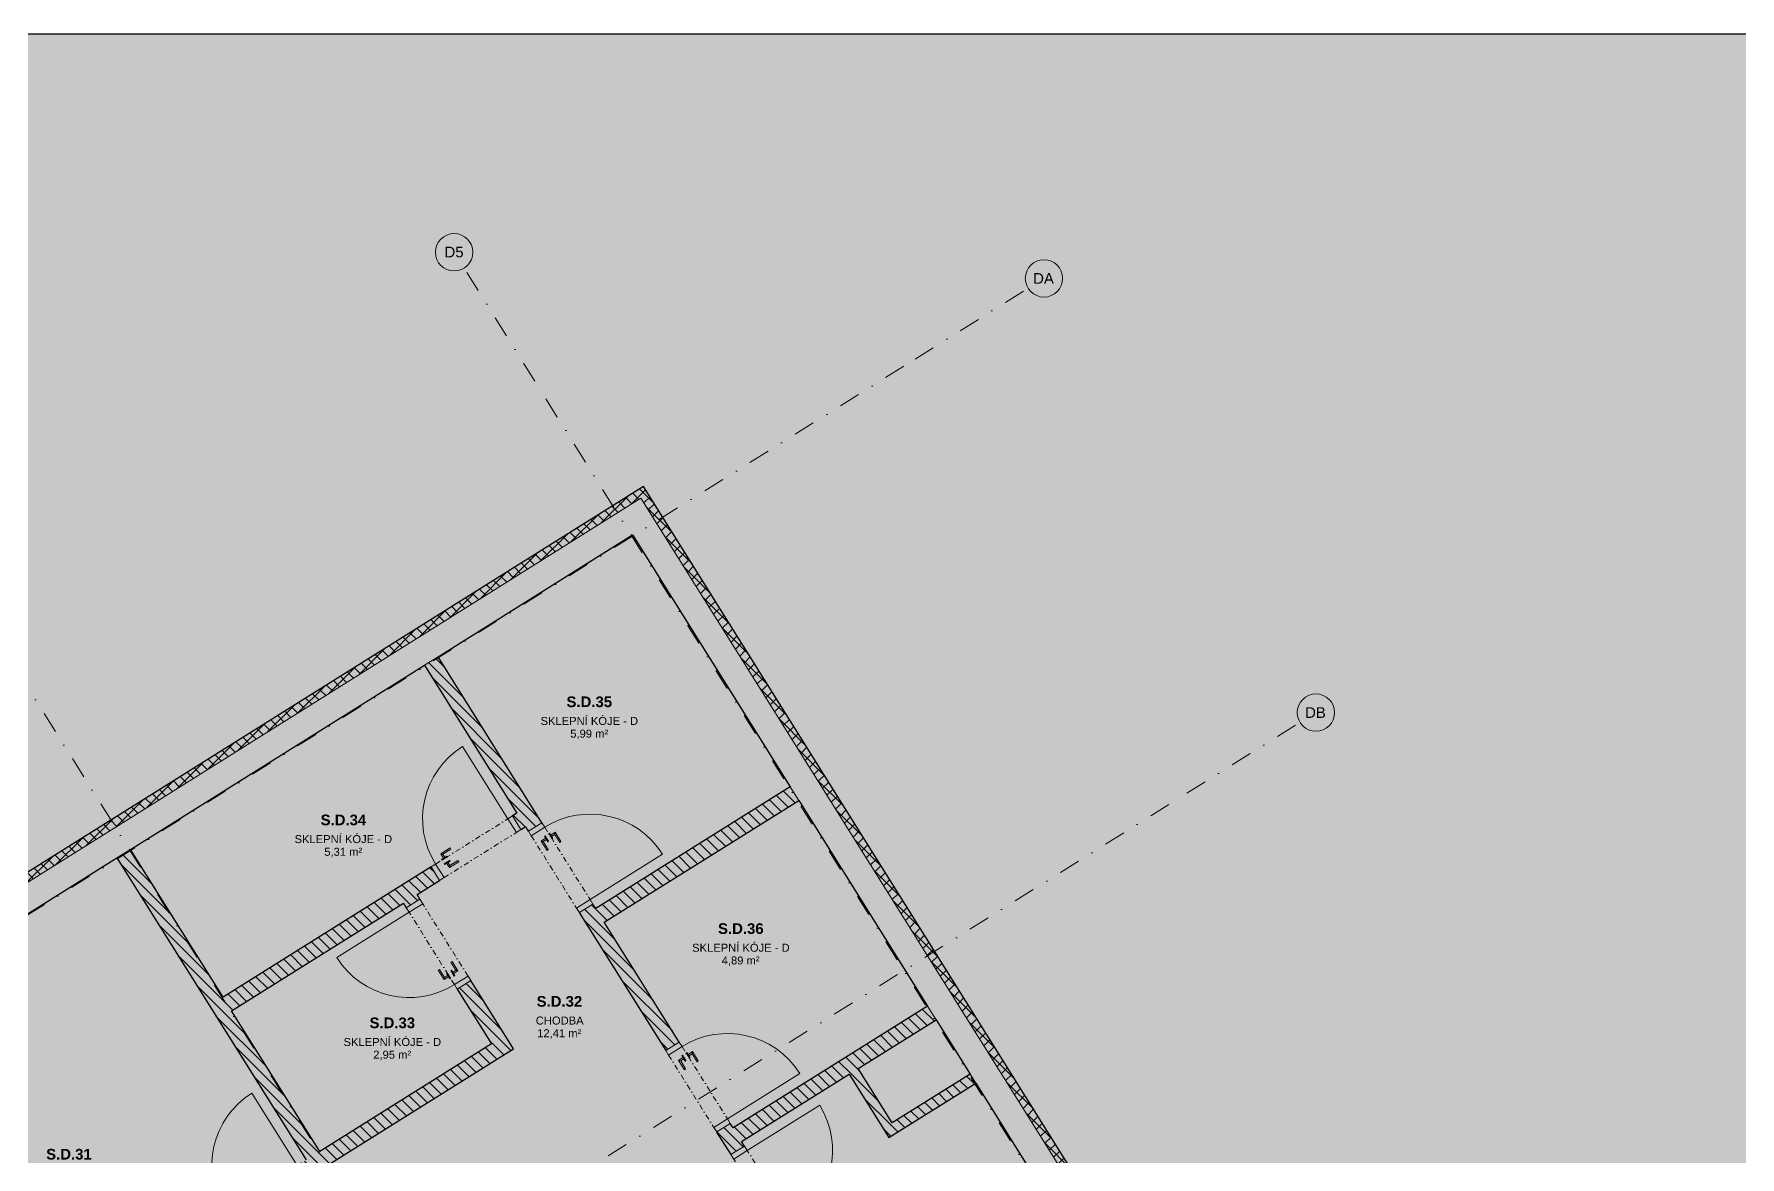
# Model space of a CAD drawing. Header units: millimetres. Extents: x -257414 to 61410, y -2356 to 77022.
# Drawn here: x -124567 to -108583, y 66502 to 77022 of the extents above; entities that cross this region are included whole.
import ezdxf

# ---------------------------------------------------------------- set-up
doc = ezdxf.new("R2010")
doc.units = ezdxf.units.MM
doc.linetypes.add('HA_DashDot_10mm-S3mm', pattern=[500, 200, -150, 0, -150])
doc.linetypes.add('HA_DashDot_2_2mm-S0_6mm', pattern=[110, 50, -30, 0, -30])
for name, color, linetype, lineweight in [('-UNDERLAY_A-AREA-____-IDEN', 9, 'Continuous', 9), ('-UNDERLAY_A-DOOR-____-OTLN', 9, 'Continuous', 9), ('-UNDERLAY_A-DOOR-FRAM-MCUT', 9, 'Continuous', 9), ('-UNDERLAY_A-WALL-____-MCUT', 9, 'Continuous', 9), ('-UNDERLAY_A-WALL-____-PATT', 9, 'Continuous', 25), ('-UNDERLAY_I-WALL-____-MCUT', 9, 'Continuous', 25), ('-UNDERLAY_S-GRID-____-IDEN', 9, 'Continuous', 9), ('-UNDERLAY_S-GRID-____-OTLN', 9, 'Continuous', 5), ('A-DOOR-____-MCUT', 9, 'HA_DashDot_2_2mm-S0_6mm', 9), ('A-DOOR-____-OTLN', 9, 'Continuous', 9)]:
    doc.layers.add(name, color=color, linetype=linetype, lineweight=lineweight)
doc.styles.add('Arial_1', font='arial.ttf', dxfattribs={"height": 100})
doc.styles.add('Arial_2', font='arial.ttf', dxfattribs={"height": 75})
doc.styles.add('Arial_B', font='arialbd.ttf', dxfattribs={"height": 100})
pattern_1 = [(45, (39655.53, 4369.22), (0, 106.06602), [75, -75]), (135, (39655.53, 4425.29), (-106.06602, 7e-15), [75, -75])]
pattern_2 = [(135, (39655.53, 4369.22), (-53.03301, -53.03301), [])]
pattern_3 = [(45, (39655.53, 4369.22), (-53.03301, 53.03301), []), (135, (39655.53, 4369.22), (-53.03301, -53.03301), [])]

# ---------------------------------------------------------------- blocks, each defined once
blk = doc.blocks.new('HA_DR_Single_Swing_Solid - In_800x1970_SKLEP-V14-1PP')
at = {"layer": '-UNDERLAY_A-DOOR-FRAM-MCUT'}
for p, q in [((-400, 75), (-450, 75)), ((-450, 75), (-450, -75)), ((-400, -75), (-400, 75)), ((450, 75), (400, 75)), ((400, 75), (400, -75)), ((450, -75), (450, 75)), ((-450, -75), (-400, -75)), ((400, -75), (450, -75))]:
    blk.add_line(p, q, dxfattribs=at)
at = {"layer": 'A-DOOR-____-MCUT'}
for p, q in [((-400, 75), (400, 75)), ((-400, -75), (400, -75))]:
    blk.add_line(p, q, dxfattribs=at)
at = {"layer": 'A-DOOR-____-OTLN'}
for p, q in [((-308, 22), (-308, -27)), ((-205, 22), (-308, 22)), ((-293, -27), (-293, 7)), ((-293, 7), (-205, 7)), ((-205, 22), (-205, 7)), ((-330, -27), (-270, -27)), ((-330, -27), (-330, -35)), ((-270, -35), (-330, -35)), ((-330, -75), (-270, -75)), ((-330, -75), (-330, -83)), ((-270, -83), (-330, -83)), ((-308, -83), (-308, -133)), ((-308, -133), (-205, -133)), ((-293, -118), (-293, -83)), ((-205, -118), (-293, -118)), ((-270, -35), (-270, -27)), ((-270, -83), (-270, -75)), ((-205, -118), (-205, -133))]:
    blk.add_line(p, q, dxfattribs=at)
at = {"layer": 'A-DOOR-____-OTLN', "lineweight": 5}
blk.add_line((400, -875), (400, -75), dxfattribs=at)
blk.add_arc((400, -75), 800, 180, 270, dxfattribs=at)
at = {"layer": 'A-DOOR-____-OTLN'}
for points in [[(-293, 7), (-293, 7), (-293, 8), (-293, 8), (-293, 8), (-294, 9), (-294, 9), (-295, 10), (-295, 10), (-296, 11), (-297, 12), (-297, 12), (-298, 13), (-298, 13), (-299, 14), (-299, 14), (-300, 15), (-300, 15), (-300, 15), (-301, 16), (-301, 16), (-302, 17), (-302, 17), (-303, 18), (-303, 18), (-304, 19), (-304, 19), (-305, 20), (-305, 20), (-306, 21), (-306, 21), (-307, 22), (-307, 22), (-307, 22), (-308, 22), (-308, 22)], [(-308, -133), (-308, -133), (-307, -132), (-307, -132), (-307, -132), (-306, -131), (-306, -131), (-305, -130), (-305, -130), (-304, -129), (-303, -128), (-303, -128), (-302, -127), (-302, -127), (-301, -126), (-301, -126), (-300, -125), (-300, -125), (-300, -125), (-299, -124), (-299, -124), (-298, -123), (-298, -123), (-297, -122), (-297, -122), (-296, -121), (-296, -121), (-295, -120), (-295, -120), (-294, -119), (-294, -119), (-293, -118), (-293, -118), (-293, -118), (-293, -118), (-293, -118)]]:
    blk.add_open_spline(points, degree=3, knots=[0, 0, 0, 0, 0.083333, 0.125, 0.166667, 0.208333, 0.229167, 0.25, 0.291667, 0.333333, 0.354167, 0.375, 0.395833, 0.416667, 0.4375, 0.458333, 0.479167, 0.5, 0.520833, 0.541667, 0.5625, 0.583333, 0.604167, 0.625, 0.645833, 0.666667, 0.6875, 0.708333, 0.75, 0.770833, 0.791667, 0.833333, 0.875, 0.916667, 1, 1, 1, 1], dxfattribs=at)
blk = doc.blocks.new('HA_DR_Single_Swing_Solid - In_800x1970_SKLEP-V15-1PP')
at = {"layer": '-UNDERLAY_A-DOOR-FRAM-MCUT'}
for p, q in [((-450, -75), (-450, 75)), ((-450, 75), (-400, 75)), ((-400, 75), (-400, -75)), ((400, 75), (450, 75)), ((400, -75), (400, 75)), ((450, 75), (450, -75)), ((-400, -75), (-450, -75)), ((450, -75), (400, -75))]:
    blk.add_line(p, q, dxfattribs=at)
at = {"layer": 'A-DOOR-____-MCUT'}
for p, q in [((-400, 75), (400, 75)), ((-400, -75), (400, -75))]:
    blk.add_line(p, q, dxfattribs=at)
at = {"layer": 'A-DOOR-____-OTLN', "lineweight": 5}
blk.add_line((400, 875), (400, 75), dxfattribs=at)
at = {"layer": 'A-DOOR-____-OTLN'}
for p, q in [((-330, 83), (-270, 83)), ((-330, 83), (-330, 75)), ((-270, 75), (-330, 75)), ((-330, 35), (-270, 35)), ((-330, 35), (-330, 27)), ((-270, 27), (-330, 27)), ((-308, 132), (-308, 83)), ((-205, 132), (-308, 132)), ((-308, 27), (-308, -22)), ((-293, 83), (-293, 118)), ((-293, 118), (-205, 118)), ((-293, -8), (-293, 27)), ((-270, 75), (-270, 83)), ((-270, 27), (-270, 35)), ((-205, 132), (-205, 118)), ((-308, -22), (-205, -22)), ((-205, -8), (-293, -8)), ((-205, -8), (-205, -22))]:
    blk.add_line(p, q, dxfattribs=at)
at = {"layer": 'A-DOOR-____-OTLN', "lineweight": 5}
blk.add_arc((400, 75), 800, 90, 180, dxfattribs=at)
at = {"layer": 'A-DOOR-____-OTLN'}
for points in [[(-293, 118), (-293, 118), (-293, 118), (-293, 118), (-293, 118), (-294, 119), (-294, 119), (-295, 120), (-295, 120), (-296, 121), (-297, 122), (-297, 122), (-298, 123), (-298, 123), (-299, 124), (-299, 124), (-300, 125), (-300, 125), (-300, 125), (-301, 126), (-301, 126), (-302, 127), (-302, 127), (-303, 128), (-303, 128), (-304, 129), (-304, 129), (-305, 130), (-305, 130), (-306, 131), (-306, 131), (-307, 132), (-307, 132), (-307, 132), (-308, 132), (-308, 132)], [(-308, -22), (-308, -22), (-307, -22), (-307, -22), (-307, -22), (-306, -21), (-306, -21), (-305, -20), (-305, -20), (-304, -19), (-303, -18), (-303, -18), (-302, -17), (-302, -17), (-301, -16), (-301, -16), (-300, -15), (-300, -15), (-300, -15), (-299, -14), (-299, -14), (-298, -13), (-298, -13), (-297, -12), (-297, -12), (-296, -11), (-296, -11), (-295, -10), (-295, -10), (-294, -9), (-294, -9), (-293, -8), (-293, -8), (-293, -8), (-293, -8), (-293, -8)]]:
    blk.add_open_spline(points, degree=3, knots=[0, 0, 0, 0, 0.083333, 0.125, 0.166667, 0.208333, 0.229167, 0.25, 0.291667, 0.333333, 0.354167, 0.375, 0.395833, 0.416667, 0.4375, 0.458333, 0.479167, 0.5, 0.520833, 0.541667, 0.5625, 0.583333, 0.604167, 0.625, 0.645833, 0.666667, 0.6875, 0.708333, 0.75, 0.770833, 0.791667, 0.833333, 0.875, 0.916667, 1, 1, 1, 1], dxfattribs=at)
blk = doc.blocks.new('Grid - Radius 3_5mm-353793-1PP')
at = {"layer": '-UNDERLAY_S-GRID-____-IDEN'}
blk.add_circle((0, 0), 3.5, dxfattribs=at)
blk = doc.blocks.new('A$C4e1402a9')
at = {"layer": '-UNDERLAY_A-WALL-____-PATT', "lineweight": 5}
h = blk.add_hatch(dxfattribs=at)
h.set_pattern_fill('FP_15', color=256, style=0, pattern_type=2)
h.set_pattern_definition(pattern_3)
h.paths.add_polyline_path([(6319, 65011), (21760, 74683), (21717, 74751), (6276, 65079)])
h = blk.add_hatch(dxfattribs=at)
h.set_pattern_fill('FP_2', color=256, style=0, pattern_type=2)
h.set_pattern_definition(pattern_1)
h.paths.add_polyline_path([(28008, 64236), (28220, 64369), (21760, 74683), (21548, 74550), (27876, 64448)])
h = blk.add_hatch(dxfattribs=at)
h.set_pattern_fill('FP_15', color=256, style=0, pattern_type=2)
h.set_pattern_definition(pattern_3)
h.paths.add_polyline_path([(28263, 64301), (28330, 64344), (21785, 74793), (21717, 74751), (28220, 64369)])
h = blk.add_hatch(dxfattribs=at)
h.set_pattern_fill('FP_2', color=256, style=0, pattern_type=2)
h.set_pattern_definition(pattern_1)
h.paths.add_polyline_path([(13469, 69195), (21681, 74338), (21548, 74550), (13336, 69407)])
h = blk.add_hatch(dxfattribs=at)
h.set_pattern_fill('FP_3', color=256, style=0, pattern_type=2)
h.set_pattern_definition(pattern_2)
h.paths.add_polyline_path([(25921, 63236), (26048, 63315), (25106, 64820), (24979, 64740), (25325, 64187)])
h.paths.add_polyline_path([(24501, 65503), (24628, 65582), (24495, 65794), (24368, 65715), (24495, 65512)])
h.paths.add_polyline_path([(23890, 66477), (24018, 66557), (23208, 67850), (23081, 67770), (23867, 66515)])
h.paths.add_polyline_path([(22603, 68533), (22730, 68612), (22598, 68824), (22470, 68744), (22476, 68736)])
h.paths.add_polyline_path([(21993, 69507), (22120, 69587), (21310, 70879), (21183, 70800), (21969, 69544)])
h.paths.add_polyline_path([(20705, 71562), (20833, 71642), (19859, 73197), (19731, 73117), (20695, 71579)])
h = blk.add_hatch(dxfattribs=at)
h.set_pattern_fill('FP_3', color=256, style=0, pattern_type=2)
h.set_pattern_definition(pattern_2)
h.paths.add_polyline_path([(21417, 70710), (23239, 71851), (23159, 71978), (21337, 70837)])
h = blk.add_hatch(dxfattribs=at)
h.set_pattern_fill('FP_3', color=256, style=0, pattern_type=2)
h.set_pattern_definition(pattern_2)
h.paths.add_polyline_path([(17925, 69880), (19874, 71100), (19794, 71228), (17845, 70007), (17891, 69934)])
h.paths.add_polyline_path([(20637, 71578), (20679, 71605), (20599, 71732), (20557, 71705), (20636, 71579)])
h = blk.add_hatch(dxfattribs=at)
h.set_pattern_fill('FP_3', color=256, style=0, pattern_type=2)
h.set_pattern_definition(pattern_2)
h.paths.add_polyline_path([(19350, 67321), (19477, 67401), (19451, 67443), (19324, 67363)])
h.paths.add_polyline_path([(18846, 68126), (18973, 68206), (18830, 68435), (18703, 68355), (18823, 68163)])
h.paths.add_polyline_path([(18623, 68482), (18750, 68562), (16977, 71392), (16850, 71313), (18464, 68736)])
h = blk.add_hatch(dxfattribs=at)
h.set_pattern_fill('FP_3', color=256, style=0, pattern_type=2)
h.set_pattern_definition(pattern_2)
h.paths.add_polyline_path([(20360, 69570), (20487, 69650), (20166, 70163), (20039, 70083), (20171, 69873)])
h.paths.add_polyline_path([(19561, 70846), (19689, 70925), (19662, 70968), (19535, 70888)])
h = blk.add_hatch(dxfattribs=at)
h.set_pattern_fill('FP_3', color=256, style=0, pattern_type=2)
h.set_pattern_definition(pattern_2)
h.paths.add_polyline_path([(22704, 68655), (24526, 69796), (24446, 69923), (22624, 68782), (22653, 68736)])
h = blk.add_hatch(dxfattribs=at)
h.set_pattern_fill('FP_3', color=256, style=0, pattern_type=2)
h.set_pattern_definition(pattern_2)
h.paths.add_polyline_path([(15491, 66343), (17897, 67851), (17818, 67978), (15411, 66470), (15417, 66461)])
h.paths.add_polyline_path([(18660, 68328), (20567, 69523), (20487, 69650), (18581, 68456), (18618, 68396)])
h = blk.add_hatch(dxfattribs=at)
h.set_pattern_fill('FP_3', color=256, style=0, pattern_type=2)
h.set_pattern_definition(pattern_2)
h.paths.add_polyline_path([(24031, 68778), (24116, 68831), (23797, 69339), (23712, 69286)])
h = blk.add_hatch(dxfattribs=at)
h.set_pattern_fill('FP_3', color=256, style=0, pattern_type=2)
h.set_pattern_definition(pattern_2)
h.paths.add_polyline_path([(24084, 68693), (24898, 69203), (24844, 69287), (24031, 68778), (24057, 68736)])
at = {"layer": '-UNDERLAY_A-WALL-____-MCUT', "lineweight": 25}
for p, q in [((21785, 74793), (-1927, 59941)), ((28330, 64344), (21785, 74793))]:
    blk.add_line(p, q, dxfattribs=at)
at = {"layer": '-UNDERLAY_A-WALL-____-MCUT'}
for p, q in [((21760, 74683), (-1817, 59915)), ((28220, 64369), (21760, 74683)), ((19859, 73197), (19731, 73117)), ((23239, 71851), (23159, 71978)), ((16977, 71392), (16850, 71313)), ((24526, 69796), (24446, 69923)), ((24898, 69203), (24844, 69287))]:
    blk.add_line(p, q, dxfattribs=at)
at = {"layer": '-UNDERLAY_I-WALL-____-MCUT'}
for p, q in [((19859, 73197), (21681, 74338)), ((21681, 74338), (23159, 71978)), ((16977, 71392), (19731, 73117)), ((19731, 73117), (20599, 71732)), ((20833, 71642), (19859, 73197)), ((23159, 71978), (21337, 70837)), ((21417, 70710), (23239, 71851)), ((23239, 71851), (24446, 69923)), ((20599, 71732), (20557, 71705)), ((20637, 71578), (20679, 71605)), ((20679, 71605), (20705, 71562)), ((13638, 69301), (16850, 71313)), ((16850, 71313), (18623, 68482)), ((17845, 70007), (16977, 71392)), ((19794, 71228), (17845, 70007)), ((19662, 70968), (19874, 71100)), ((17925, 69880), (19535, 70888)), ((19535, 70888), (19561, 70846)), ((19689, 70925), (19662, 70968)), ((21337, 70837), (21310, 70879)), ((21183, 70800), (21993, 69507)), ((22120, 69587), (21417, 70710)), ((20039, 70083), (20360, 69570)), ((20567, 69523), (20166, 70163)), ((18750, 68562), (17925, 69880)), ((24446, 69923), (22624, 68782)), ((23797, 69339), (24526, 69796)), ((24526, 69796), (24844, 69287)), ((20360, 69570), (18750, 68562)), ((18830, 68435), (20567, 69523)), ((22704, 68655), (23712, 69286)), ((23712, 69286), (24084, 68693)), ((24116, 68831), (23797, 69339)), ((24844, 69287), (24116, 68831)), ((24084, 68693), (24898, 69203)), ((24898, 69203), (25627, 68037)), ((22470, 68744), (22603, 68533)), ((22624, 68782), (22598, 68824)), ((22730, 68612), (22704, 68655))]:
    blk.add_line(p, q, dxfattribs=at)
at = {"layer": '-UNDERLAY_S-GRID-____-OTLN', "linetype": 'HA_DashDot_10mm-S3mm', "lineweight": 9}
for p, q in [((20766, 75779), (20103, 76839)), ((24329, 75986), (25389, 76649)), ((-4343, 58027), (24329, 75986)), ((29737, 61457), (20766, 75779)), ((25034, 58511), (15242, 74143)), ((26877, 71918), (27937, 72581)), ((-2281, 53654), (26877, 71918))]:
    blk.add_line(p, q, dxfattribs=at)
at = {"layer": '-UNDERLAY_A-DOOR-____-OTLN'}
for name, p, rotation in [('HA_DR_Single_Swing_Solid - In_800x1970_SKLEP-V15-1PP', (20215, 71403), 32.06124947745558), ('HA_DR_Single_Swing_Solid - In_800x1970_SKLEP-V15-1PP', (21008, 71221), 302.0612494774555), ('HA_DR_Single_Swing_Solid - In_800x1970_SKLEP-V15-1PP', (19864, 70504), 122.0612494774555), ('HA_DR_Single_Swing_Solid - In_800x1970_SKLEP-V15-1PP', (22295, 69166), 302.0612494774555), ('HA_DR_Single_Swing_Solid - In_800x1970_SKLEP-V15-1PP', (18239, 68153), 32.06124947745555), ('HA_DR_Single_Swing_Solid - In_800x1970_SKLEP-V14-1PP', (22906, 68191), 122.0612494774555), ('HA_DR_Single_Swing_Solid - In_800x1970_SKLEP-V15-1PP', (19148, 67785), 302.0612494774555)]:
    blk.add_blockref(name, p, dxfattribs=dict(at, rotation=rotation))
at = {"layer": '-UNDERLAY_S-GRID-____-IDEN'}
for p, xscale, yscale, zscale, rotation in [((20010, 76987), 49.99999999999997, 49.99999999999997, 49.99999999999997, 32.06124947745568), ((25537, 76742), 49.99999999999997, 49.99999999999997, 49.99999999999997, 302.0612494774554), ((28085, 72674), 49.99999999999998, 49.99999999999998, 49.99999999999998, 302.0612494774553)]:
    blk.add_blockref('Grid - Radius 3_5mm-353793-1PP', p, dxfattribs=dict(at, xscale=xscale, yscale=yscale, zscale=zscale, rotation=rotation))
at = {"layer": '-UNDERLAY_A-AREA-____-IDEN', "lineweight": 5, "attachment_point": 1}
for s, insert, char_height, width, style in [('S.D.35', (21063, 72825), 100, 529.11, 'Arial_B'), ('SKLEPNÍ KÓJE - D', (20820, 72633), 75, 1114.35, 'Arial_2'), ('5,99 m²', (21098, 72514), 75, 440.93, 'Arial_2'), ('S.D.34', (18759, 71718), 100, 529.11, 'Arial_B'), ('SKLEPNÍ KÓJE - D', (18515, 71526), 75, 1114.35, 'Arial_2'), ('5,31 m²', (18793, 71407), 75, 440.93, 'Arial_2'), ('S.D.36', (22483, 70700), 100, 529.11, 'Arial_B'), ('SKLEPNÍ KÓJE - D', (22240, 70508), 75, 1114.35, 'Arial_2'), ('4,89 m²', (22517, 70389), 75, 440.93, 'Arial_2'), ('S.D.32', (20783, 70018), 100, 529.11, 'Arial_B'), ('S.D.33', (19217, 69817), 100, 529.11, 'Arial_B'), ('CHODBA', (20775, 69826), 75, 545.15, 'Arial_2'), ('12,41 m²', (20788, 69707), 75, 513.08, 'Arial_2'), ('SKLEPNÍ KÓJE - D', (18974, 69625), 75, 1114.35, 'Arial_2'), ('2,95 m²', (19252, 69506), 75, 440.93, 'Arial_2'), ('S.D.31', (16187, 68586), 100, 529.11, 'Arial_B')]:
    blk.add_mtext(s, dxfattribs=dict(at, insert=insert, char_height=char_height, width=width, style=style))
at = {"layer": '-UNDERLAY_S-GRID-____-IDEN', "lineweight": 5, "char_height": 100, "attachment_point": 1, "style": 'Arial_1'}
for s, insert, width in [('D5', (19920, 77039), 220.46), ('DA', (25436, 76792), 240.51), ('DB', (27984, 72724), 240.51)]:
    blk.add_mtext(s, dxfattribs=dict(at, insert=insert, width=width))

msp = doc.modelspace()

# ---------------------------------------------------------------- hatches: boundary and pattern name
h = msp.add_hatch(color=41)
h.dxf.hatch_style = 1
h.paths.add_polyline_path([(-148928, 77022), (-148928, 29379), (-69790, 29379), (-69790, 77022)])

# ---------------------------------------------------------------- next in the draw order: block references
at = {"color": 252}
msp.add_blockref('A$C4e1402a9', (-140641, -2009), dxfattribs=at)

# ---------------------------------------------------------------- next in the draw order: linework, layer by layer
at = {"color": 41}
msp.add_lwpolyline([(-148928, 77022), (-148928, 29379), (-69790, 29379), (-69790, 77022)], close=True, dxfattribs=at)

doc.saveas('drawing.dxf')
